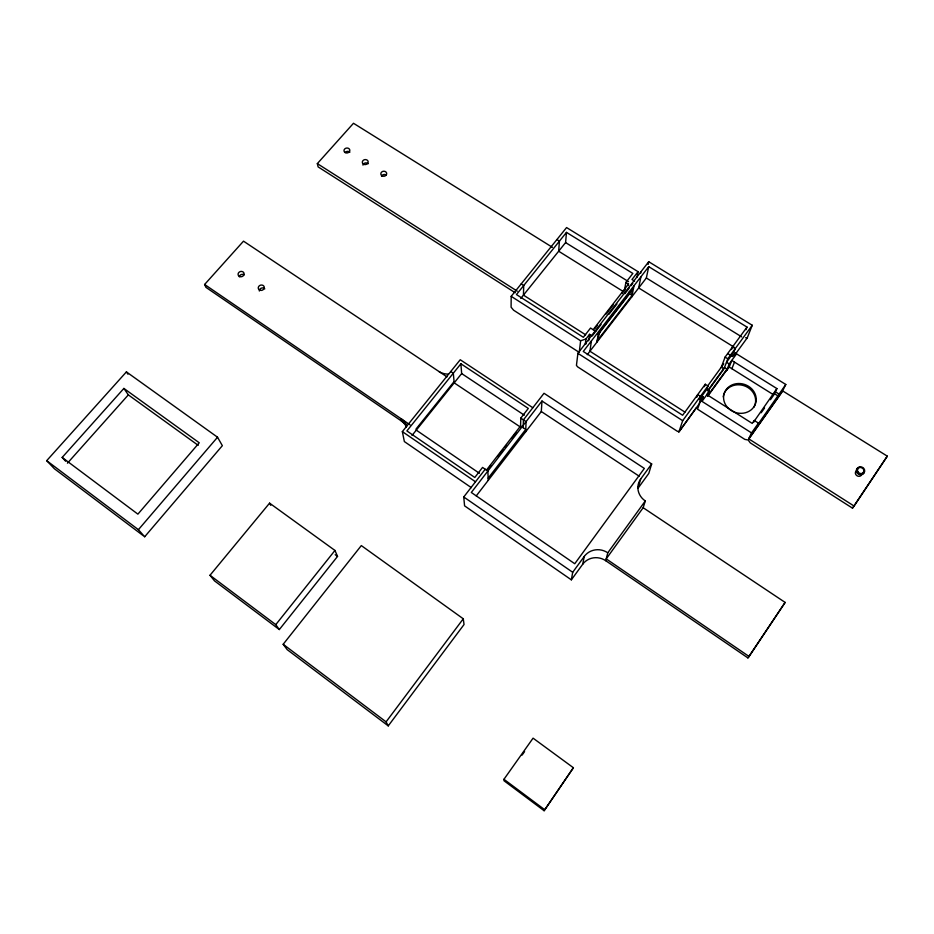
<?xml version="1.0" encoding="UTF-8"?>
<svg xmlns="http://www.w3.org/2000/svg" width="934" height="934" viewBox="0 0 934 934"><rect width="100%" height="100%" fill="white"/><g stroke="black" fill="none" stroke-linecap="round" stroke-linejoin="round"><path stroke-width="1.4" d="M636.941 277.316L638.05 271.677L566.576 227.557L511.19 296.335L511.096 307.193L513.572 310.193L579.22 352.375L580.644 340.782L585.968 338.96L589.564 334.314L592.179 335.983L601.052 324.495M488.237 480.368L487.875 471.051L482.563 467.432L474.799 477.461L406.885 430.936L460.894 363.781L528.317 408.415L520.798 418.117L520.542 427.142L454.193 382.87L453.305 373.215L450.748 371.51M488.143 478.208L525.772 429.418L523.168 427.69L523.437 419.868L544.008 393.284L651.663 463.964L648.791 473.433L638.004 488.26L640.677 479.049L651.663 463.964M525.679 431.777L526.076 421.619L520.798 418.117M476.27 495.872L541.3 411.52L541.989 401.025L644.343 468.424L574.76 563.739L471.308 492.475L541.989 401.025M520.775 298.46L565.595 242.583L566.471 232.379L632.855 273.44L625.897 282.418L624.414 290.614M735.525 353.963L747.247 337.863L752.255 325.266L648.721 261.718L577.901 353.309L576.441 365.392L577.644 366.864L677.454 431.345L678.995 431.625L698.994 404.153L701.889 396.039L703.255 396.903L702.356 399.39M585.279 344.132L585.968 338.96M585.875 344.132L586.062 342.755M588.677 340.817L589.564 334.314M591.397 340.933L589.938 351.231L684.972 412.139M597.013 342.042L598.274 333.707L633.544 287.987M485.213 469.242L463.743 496.981L464.583 505.854L571.351 579.839L572.705 572.285L584.275 556.419A17.046 16.287 18.7 0 1 607.789 552.8L645.301 500.939A16.742 15.551 17.3 0 1 640.677 479.049M628.22 285.5L628.489 284.029L625.897 282.418M631.828 296.849L633.976 285.781M640.642 273.277L640.946 271.782M571.351 579.839L582.699 564.253L584.275 556.419M640.946 276.756L638.681 287.941L734.112 347.179M648.149 264.439L648.721 261.718M587.264 354.698L646.351 277.982L648.733 266.657L747.002 327.087L745.974 329.714M582.699 564.253A16.707 15.983 19.4 0 1 605.734 560.704L607.789 552.8M544.113 810.724L573.394 767.736L533.069 738.164L503.951 779.283L503.975 780.719L544.113 810.724L573.394 767.736M600.06 331.395L597.211 340.7L632.108 295.413L631.804 290.252M643.164 507.722L785.132 602.418L749.103 656.509L606.213 558.871L643.164 507.722L645.301 500.939M648.733 266.657L583.26 351.476L682.626 415.256L705.263 384.248L707.995 385.976L682.684 420.685L678.796 432.208L696.402 407.714M696.741 397.335L697.698 394.603L700.442 396.343L699.262 399.635L706.781 389.326L707.995 385.976M704.399 386.676L705.263 384.248M703.255 396.903L700.628 400.511L697.523 409.174L744.853 439.4L748.146 439.996L750.329 442.903L852.473 508.131L854.108 506.065L887.3 456.154L782.61 390.867L785.798 384.481L735.21 353.017L732.641 356.531L731.287 355.691M706.781 389.326L709.303 390.926L707.435 395.993L726.979 369.117L724.492 367.552L707.493 390.902M747.002 327.087L725.088 357.103L721.328 367.19L724.002 368.86L727.808 358.796L752.255 325.266M731.52 349.514L732.489 346.958L735.21 348.639L733.855 352.176L726.5 362.275L729.209 363.968L726.675 370.541L726.979 369.117M726.675 370.541L729.221 367.039L731.777 360.431L776.913 388.591L774.438 393.669M734.171 355.679L735.21 353.017M731.894 368.72L734.486 362.123M785.798 384.481L757.591 424.935L758.478 423.125L754.31 420.487L753.446 422.308L776.913 388.591M854.108 506.065L748.706 438.828L751.543 432.909L758.478 423.125M605.734 560.704L747.912 657.91L785.132 602.418M852.473 508.131L887.3 456.154M522.106 755.092L524.581 751.601M748.706 438.828L782.61 390.867M748.975 438.828L781.98 392.128M754.31 420.487L752.232 423.406L706.688 394.522L709.303 390.926M761.187 412.77L764.549 408.018M770.445 399.694L773.819 394.942L729.221 367.039M708.731 389.828L723.149 370.027M701.994 401.375L706.886 394.65M729.209 363.968L736.564 353.858M707.832 396.074L726.477 370.413M707.75 385.812L723.757 363.851M388.252 725.881L386.081 721.865L463.276 618.798L361.318 545.584L283.177 644.285L287.123 649.585L388.252 725.881L464.035 624.531L463.276 618.798M608.991 314.233L616.93 303.959M624.869 293.685L629.283 287.987M631.045 285.699L632.808 283.422M598.122 334.524L629.539 293.813L629.388 291.478M566.471 232.379L516.455 294.56L583.353 337.291L590.545 328.032L593.16 329.667L628.489 284.029M638.05 271.677L631.979 279.523L634.571 281.134M594.724 328.78L597.375 325.371M606.189 313.976L613.229 304.869M622.044 293.474L625.57 288.921M486.427 470.129L520.577 425.974L523.168 427.69M488.225 468.95L490.84 465.552M497.834 456.516L503.076 449.744M504.815 447.479L506.567 445.226M511.809 438.443L516.175 432.792M279.324 629.563L337.548 556.395L334.956 550.453L269.576 503.146L209.998 575.274L214.493 580.866L279.324 629.563L275.775 624.648L209.998 575.274M275.775 624.648L334.956 550.453M454.076 381.609L416.085 428.963L416.295 430.142L479.411 473.281M412.011 435.478L461.653 373.565L460.894 363.781M471.32 487.641L404.364 441.572L402.344 431.613L460.228 359.742L532.824 407.738M747.912 657.91L749.103 656.509M144.688 536.758L222.35 445.67L217.54 437.229L126.405 371.884L46.7 460.672L54.382 468.74L144.688 536.758L138.407 529.683L46.7 460.672M138.407 529.683L217.54 437.229M67.435 463.194L128.332 394.872L123.883 388.427L62.169 457.438L65.684 461.279M515.253 292.786L318.109 166.882L317.327 163.613L353.484 123.276L552.473 247.358M405.986 424.129L205.924 287.345L204.616 284.473L243.505 241.159L447.001 376.881M745.647 337.723L747.247 337.863M646.351 277.982L741.654 336.847M565.595 242.583L628.547 281.648M556.909 239.559L559.431 241.124L558.66 251.223L622.908 291.291M727.679 353.554L730.4 355.247M629.539 293.813L632.108 295.413M725.088 357.103L727.808 358.796M774.881 391.474L779.026 394.066M773.947 393.377L778.08 395.969M521.184 283.924L523.705 285.535L523.449 295.121L585.63 334.792M700.628 400.511L751.543 432.909M317.327 163.613L517.273 291.175M511.19 296.335L580.644 340.782M577.901 353.309L682.684 420.685M593.16 329.667L595.764 331.348M541.3 411.52L639.195 476.212M461.653 373.565L524.324 415.186M204.616 284.473L410.108 424.888M402.344 431.613L475.499 481.792M463.743 496.981L572.705 572.285M123.883 388.427L199.246 442.786L137.893 514.144L62.169 457.438M128.332 394.872L198.218 445.343M335.201 554.703L337.548 556.395M503.951 779.283L544.452 809.533M283.177 644.285L386.081 721.865M126.405 371.884L127.958 374.219M269.576 503.146L270.755 505.329M406.407 426.896A15.878 14.687 -12.1 0 0 401.422 421.012L400.943 418.619A15.948 14.746 -12 0 1 406.617 426.336M448.565 374.09A16.006 14.559 -5.4 0 1 439.003 371.545M259.337 291.023A3.047 2.662 -16 0 1 264.812 288.863M239.279 276.733A3.035 2.639 -16.6 0 1 244.171 274.818M861.837 474.355A3.374 2.989 26.5 0 1 856.63 475.499A3.374 2.989 26.5 0 1 857.027 470.467M381.574 176.106A2.93 2.51 -7.5 0 1 386.057 174.938M362.964 165.12A2.919 2.487 -8.2 0 1 368.171 163.765M345.265 152.417A2.907 2.463 -8.9 0 1 349.865 152.207M723.208 396.833A16.438 14.734 17.5 0 1 744.176 385.754A16.438 14.734 17.5 0 1 753.878 407.236M864.289 471.425A4.063 3.596 26.4 0 1 860.985 474.741A4.063 3.596 26.4 0 1 856.571 471.962A4.063 3.596 26.4 0 1 858.346 467.689M859.303 467.409A4.063 3.596 26.4 0 1 860.331 467.385M862.316 468.062A4.063 3.596 26.4 0 1 863.133 468.716M863.763 469.533A4.063 3.596 26.4 0 1 864.16 470.467M863.179 472.849A3.386 3 26.4 0 1 862.642 473.433M861.16 474.087A3.386 3 26.4 0 1 859.443 473.923M858.638 473.55A3.386 3 26.4 0 1 857.435 472.312M857.459 469.253A3.386 3 26.4 0 1 857.984 468.67M863.623 471.366A3.386 3 26.4 0 1 863.506 472.149M239.816 276.604A3.047 2.65 -16.5 0 0 244.101 273.65A3.047 2.65 -16.5 0 0 239.349 272.016A3.047 2.65 -16.5 0 0 239.816 276.604M260.014 290.252A3.059 2.674 -16 0 0 264.299 287.275A3.059 2.674 -16 0 0 259.524 285.629A3.059 2.674 -16 0 0 260.014 290.252M345.136 152.557A2.919 2.475 -8.9 0 0 349.795 150.689A2.919 2.475 -8.9 0 0 345.778 148.261A2.919 2.475 -8.9 0 0 345.136 152.557M364.108 164.431A2.93 2.498 -8.2 0 0 368.148 161.652A2.93 2.498 -8.2 0 0 363.489 160.146A2.93 2.498 -8.2 0 0 364.108 164.431M381.948 175.802A2.942 2.522 -7.5 0 0 386.664 173.981A2.942 2.522 -7.5 0 0 382.636 171.447A2.942 2.522 -7.5 0 0 381.948 175.802M727.971 407.913A16.473 14.757 17.4 0 0 755.513 403.651A16.473 14.757 17.4 0 0 736.202 383.711A16.473 14.757 17.4 0 0 727.971 407.913M857.856 471.763A3.386 3 26.4 0 0 863.6 472.3A3.386 3 26.4 0 0 860.751 467.432A3.386 3 26.4 0 0 857.856 471.763M857.272 472.02A4.063 3.596 26.4 0 0 864.16 472.674A4.063 3.596 26.4 0 0 860.739 466.825A4.063 3.596 26.4 0 0 857.272 472.02"/></g></svg>
